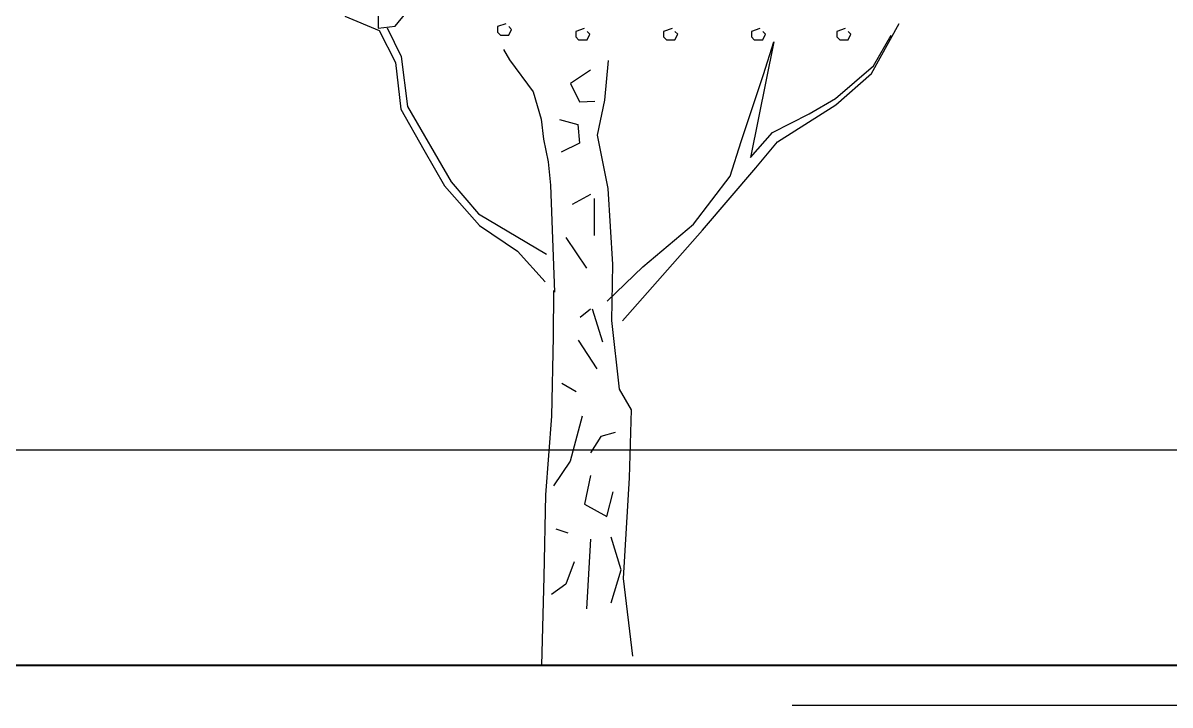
# Model space of a CAD drawing. Header units: metres. Extents: x 2330 to 2661, y 695 to 924.
# Drawn here: x 2572.167 to 2574.832, y 786.363 to 787.947 of the extents above; entities that cross this region are included whole.
import ezdxf

# ---------------------------------------------------------------- set-up
doc = ezdxf.new("R2010")
doc.units = ezdxf.units.M
doc.header["$LTSCALE"] = 20
doc.layers.add('Columns', color=30, linetype='Continuous', lineweight=40)
doc.layers.add('Tree and Others', color=74, linetype='Continuous')

msp = doc.modelspace()

# ---------------------------------------------------------------- linework, layer by layer
for p, q in [((2572.9915, 788.0386), (2572.9926, 787.9351)), ((2573.032, 787.94), (2573.0811, 787.9998)), ((2572.9146, 787.963), (2572.9946, 787.9295)), ((2572.9926, 787.9351), (2573.032, 787.94)), ((2572.9946, 787.9295), (2573.0325, 787.8554)), ((2573.0135, 787.936), (2573.0456, 787.8693)), ((2573.2892, 787.9452), (2573.2696, 787.9386)), ((2573.2696, 787.9386), (2573.2696, 787.9256)), ((2573.2696, 787.9256), (2573.2762, 787.9191)), ((2573.3022, 787.9321), (2573.2957, 787.9386)), ((2573.2957, 787.9191), (2573.3022, 787.9321)), ((2573.4712, 787.9341), (2573.4516, 787.9276)), ((2573.4516, 787.9276), (2573.4516, 787.9146)), ((2573.4842, 787.9211), (2573.4777, 787.9276)), ((2573.4777, 787.908), (2573.4842, 787.9211)), ((2573.6752, 787.9341), (2573.6557, 787.9276)), ((2573.6557, 787.9276), (2573.6557, 787.9146)), ((2573.6883, 787.9211), (2573.6817, 787.9276)), ((2573.6817, 787.908), (2573.6883, 787.9211)), ((2573.8793, 787.9341), (2573.8597, 787.9276)), ((2573.8597, 787.9276), (2573.8597, 787.9146)), ((2573.8923, 787.9211), (2573.8858, 787.9276)), ((2573.8858, 787.908), (2573.8923, 787.9211)), ((2574.0778, 787.9341), (2574.0582, 787.9276)), ((2574.0582, 787.9276), (2574.0582, 787.9146)), ((2574.0908, 787.9211), (2574.0843, 787.9276)), ((2574.0843, 787.908), (2574.0908, 787.9211)), ((2574.139, 787.8294), (2574.2028, 787.9458)), ((2573.2762, 787.9191), (2573.2892, 787.9191)), ((2573.2892, 787.9191), (2573.2957, 787.9191)), ((2573.4516, 787.9146), (2573.4581, 787.908)), ((2573.4581, 787.908), (2573.4712, 787.908)), ((2573.4712, 787.908), (2573.4777, 787.908)), ((2573.6557, 787.9146), (2573.6622, 787.908)), ((2573.6622, 787.908), (2573.6752, 787.908)), ((2573.6752, 787.908), (2573.6817, 787.908)), ((2573.9119, 787.9033), (2573.8576, 787.6345)), ((2573.8597, 787.9146), (2573.8662, 787.908)), ((2573.8662, 787.908), (2573.8793, 787.908)), ((2573.8793, 787.908), (2573.8858, 787.908)), ((2573.8878, 787.8273), (2573.9119, 787.9033)), ((2574.0582, 787.9146), (2574.0648, 787.908)), ((2574.0648, 787.908), (2574.0778, 787.908)), ((2574.0778, 787.908), (2574.0843, 787.908)), ((2574.1432, 787.8479), (2574.1844, 787.9187)), ((2573.0456, 787.8693), (2573.0604, 787.7532)), ((2573.2839, 787.8852), (2573.2977, 787.8611)), ((2573.0325, 787.8554), (2573.0451, 787.7466)), ((2573.2977, 787.8611), (2573.3525, 787.7874)), ((2573.5187, 787.7678), (2573.5274, 787.8602)), ((2574.055, 787.7719), (2574.1432, 787.8479)), ((2573.4856, 787.8378), (2573.4389, 787.8067)), ((2573.8358, 787.6715), (2573.8878, 787.8273)), ((2574.0559, 787.7573), (2574.139, 787.8294)), ((2573.3525, 787.7874), (2573.3713, 787.724)), ((2573.4389, 787.8067), (2573.4603, 787.7638)), ((2573.4603, 787.7638), (2573.4954, 787.7657)), ((2573.5023, 787.6864), (2573.5187, 787.7678)), ((2573.9939, 787.7363), (2574.055, 787.7719)), ((2573.0451, 787.7466), (2573.0986, 787.6521)), ((2573.0604, 787.7532), (2573.1616, 787.5779)), ((2573.9086, 787.6924), (2573.9939, 787.7363)), ((2573.9202, 787.6714), (2574.0559, 787.7573)), ((2573.3713, 787.724), (2573.3764, 787.6771)), ((2573.4135, 787.7228), (2573.4564, 787.7111)), ((2573.4564, 787.7111), (2573.4603, 787.6682)), ((2573.5265, 787.5628), (2573.5023, 787.6864)), ((2573.8576, 787.6345), (2573.9086, 787.6924)), ((2573.3764, 787.6771), (2573.3874, 787.6247)), ((2573.4603, 787.6682), (2573.4174, 787.6468)), ((2573.8099, 787.5917), (2573.8358, 787.6715)), ((2573.8703, 787.6104), (2573.9202, 787.6714)), ((2573.0986, 787.6521), (2573.1462, 787.5688)), ((2573.3874, 787.6247), (2573.3927, 787.5703)), ((2573.7456, 787.4662), (2573.8703, 787.6104)), ((2573.1616, 787.5779), (2573.2257, 787.5038)), ((2573.7247, 787.4801), (2573.8099, 787.5917)), ((2573.1462, 787.5688), (2573.2279, 787.4771)), ((2573.3927, 787.5703), (2573.4017, 787.3221)), ((2573.4858, 787.549), (2573.4429, 787.5252)), ((2573.5373, 787.3862), (2573.5265, 787.5628)), ((2573.4953, 787.4537), (2573.4953, 787.5395)), ((2573.2257, 787.5038), (2573.3837, 787.41)), ((2573.2279, 787.4771), (2573.3162, 787.4175)), ((2573.56, 787.2555), (2573.7456, 787.4662)), ((2573.6071, 787.3807), (2573.7247, 787.4801)), ((2573.4286, 787.449), (2573.4763, 787.3775)), ((2573.3162, 787.4175), (2573.3803, 787.3459)), ((2573.5354, 787.2563), (2573.5373, 787.3862)), ((2573.5247, 787.3012), (2573.6071, 787.3807)), ((2573.3997, 787.3258), (2573.3991, 787.2185)), ((2573.4858, 787.2822), (2573.462, 787.2631)), ((2573.5144, 787.2059), (2573.4906, 787.2822)), ((2573.5532, 787.0969), (2573.5354, 787.2563)), ((2573.3991, 787.2185), (2573.395, 787.034)), ((2573.4572, 787.2107), (2573.5001, 787.144)), ((2573.4191, 787.1106), (2573.4525, 787.0916)), ((2573.5809, 787.0487), (2573.5532, 787.0969)), ((2573.576, 786.8905), (2573.5809, 787.0487)), ((2573.395, 787.034), (2573.3815, 786.851)), ((2573.4667, 787.0344), (2573.4382, 786.9295)), ((2573.5096, 786.9867), (2573.4858, 786.9486)), ((2573.5429, 786.9962), (2573.5096, 786.9867)), ((2573.4382, 786.9295), (2573.4001, 786.8724)), ((2573.4858, 786.8962), (2573.4715, 786.8295)), ((2573.5621, 786.6567), (2573.576, 786.8905)), ((2573.5239, 786.8009), (2573.5382, 786.8581)), ((2573.3815, 786.851), (2573.3775, 786.6608)), ((2573.4715, 786.8295), (2573.5239, 786.8009)), ((2573.4048, 786.7723), (2573.4334, 786.7628)), ((2573.4858, 786.7485), (2573.4763, 786.5864)), ((2573.5572, 786.677), (2573.5334, 786.7532)), ((2573.4477, 786.696), (2573.4286, 786.6436)), ((2573.5334, 786.6007), (2573.5572, 786.677)), ((2573.3775, 786.6608), (2573.3722, 786.4555)), ((2573.4286, 786.6436), (2573.3953, 786.6198)), ((2573.5842, 786.4767), (2573.5621, 786.6567)), ((2573.9544, 786.3632), (2576.9693, 786.3632))]:
    msp.add_line(p, q)
at = {"layer": 'Columns'}
msp.add_line((2566.1561, 786.4555), (2575.4311, 786.4555), dxfattribs=at)
at = {"layer": 'Tree and Others'}
msp.add_line((2566.1561, 786.9555), (2613.766, 786.9555), dxfattribs=at)

doc.saveas('drawing.dxf')
